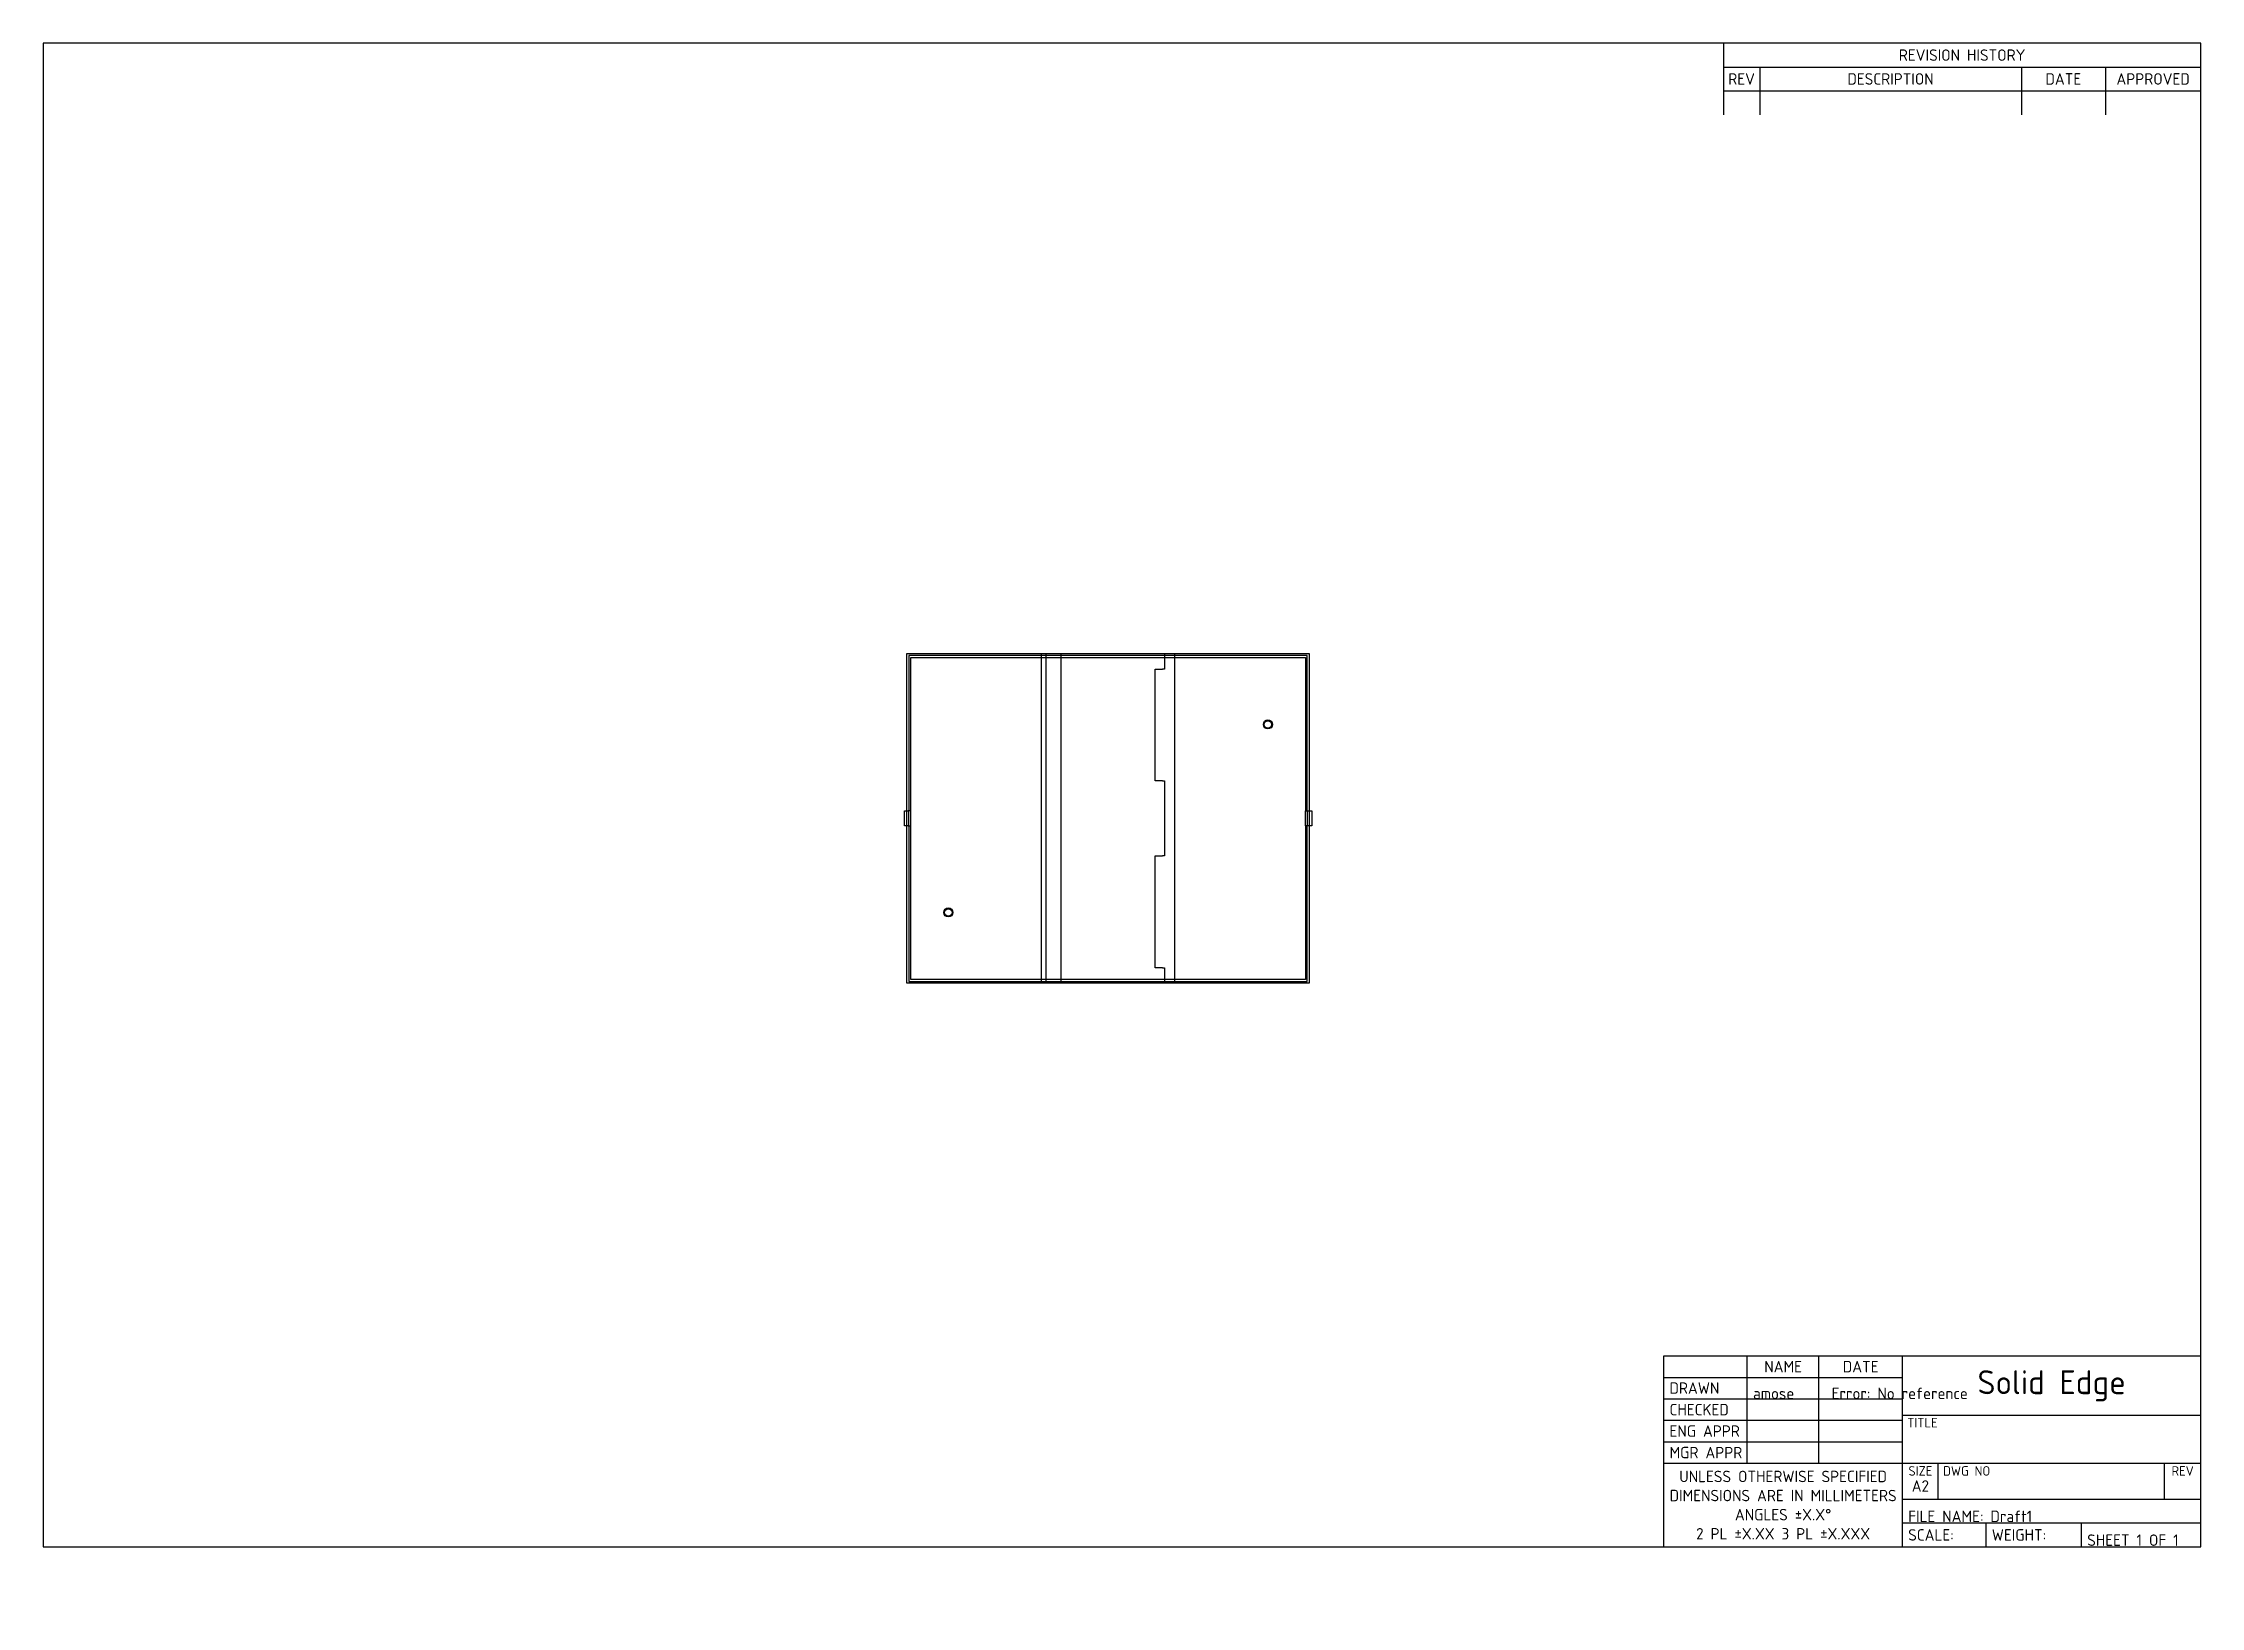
# Model space of a CAD drawing. Header units: millimetres. Extents: x 10 to 584, y -6 to 410.
import ezdxf
from ezdxf.entities.mleader import LeaderData, LeaderLine
from ezdxf.lldxf.tags import DXFTag
from ezdxf.math import Vec2, Vec3

# ---------------------------------------------------------------- set-up
doc = ezdxf.new("R2010")
doc.units = ezdxf.units.MM
doc.layers.add('ABAJO', color=7, linetype='Continuous')
doc.layers.add('Default', color=7, linetype='Continuous')
tags = doc.linetypes.add('HIDDEN2', pattern=[4.7625, 3.175, -1.5875]).pattern_tags.tags
tags[6:7] = [DXFTag(74, 4), DXFTag(75, 0), DXFTag(340, '0'), DXFTag(46, 0.0), DXFTag(50, 0.0), DXFTag(44, 0.0), DXFTag(45, 0.0)]
tags[4:5] = [DXFTag(74, 4), DXFTag(75, 0), DXFTag(340, '0'), DXFTag(46, 0.0), DXFTag(50, 0.0), DXFTag(44, 0.0), DXFTag(45, 0.0)]

# ---------------------------------------------------------------- blocks, each defined once
blk = doc.blocks.new('SE')
at = {"layer": 'ABAJO', "color": 7, "linetype": 'Continuous'}
for p, q in [((239.8, 247.61), (346.8, 247.61)), ((239.8, 205.76), (239.8, 247.61)), ((346.3, 247.11), (240.3, 247.11)), ((240.3, 247.11), (240.3, 205.76)), ((346.3, 205.76), (346.3, 247.11)), ((346.8, 247.61), (346.8, 205.76)), ((240.8, 246.61), (345.8, 246.61)), ((240.8, 205.76), (240.8, 246.61)), ((345.8, 246.61), (345.8, 205.76)), ((239.1, 201.76), (239.1, 205.76)), ((239.1, 205.76), (240.1, 205.76)), ((240.1, 201.76), (239.1, 201.76)), ((239.8, 159.91), (239.8, 201.76)), ((240.8, 205.76), (240.1, 205.76)), ((240.1, 201.76), (240.3, 201.76)), ((240.3, 201.76), (240.3, 160.41)), ((240.3, 201.76), (240.8, 201.76)), ((240.8, 201.76), (240.8, 205.76)), ((240.8, 160.91), (240.8, 201.76)), ((345.8, 201.76), (345.8, 205.76)), ((345.8, 205.76), (346.5, 205.76)), ((345.8, 201.76), (345.8, 160.91)), ((346.5, 201.76), (345.8, 201.76)), ((346.3, 160.41), (346.3, 201.76)), ((346.5, 205.76), (347.5, 205.76)), ((347.5, 201.76), (346.5, 201.76)), ((346.8, 201.76), (346.8, 159.91)), ((347.5, 205.76), (347.5, 201.76)), ((345.8, 160.91), (240.8, 160.91)), ((346.8, 159.91), (239.8, 159.91)), ((240.3, 160.41), (346.3, 160.41))]:
    blk.add_line(p, q, dxfattribs=at)
at = {"layer": 'ABAJO', "color": 7, "linetype": 'HIDDEN2'}
for p, q in [((275.55, 159.91), (275.55, 247.61)), ((276.8, 159.91), (276.8, 247.61)), ((280.8, 159.91), (280.8, 247.61)), ((308.3, 247.61), (308.3, 243.51)), ((311.05, 159.91), (311.05, 247.61)), ((305.8, 213.76), (305.8, 243.51)), ((305.8, 243.51), (307.8, 243.51)), ((308.3, 243.51), (307.8, 243.51)), ((307.8, 213.76), (305.8, 213.76)), ((307.8, 213.76), (308.3, 213.76)), ((308.3, 213.76), (308.3, 193.86)), ((239.8, 201.76), (239.8, 205.76)), ((240.3, 201.76), (240.3, 205.76)), ((346.3, 205.76), (346.3, 201.76)), ((346.8, 205.76), (346.8, 201.76)), ((305.8, 164.01), (305.8, 193.86)), ((305.8, 193.86), (307.8, 193.86)), ((308.3, 193.86), (307.8, 193.86)), ((307.8, 164.01), (305.8, 164.01)), ((307.8, 164.01), (308.3, 164.01)), ((308.3, 164.01), (308.3, 159.91))]:
    blk.add_line(p, q, dxfattribs=at)
at = {"layer": 'ABAJO', "color": 7, "linetype": 'Continuous'}
for centre, radius in [((335.8, 228.76), 1.2), ((335.8, 228.76), 1), ((250.8, 178.75), 1.2), ((250.8, 178.75), 1)]:
    blk.add_circle(centre, radius, dxfattribs=at)
blk = doc.blocks.new('_DOT')
at = {"color": 0}
blk.add_line((0, 0), (-1, 0), dxfattribs=at)
at = {"color": 0, "const_width": 0.333}
blk.add_lwpolyline([(-0.1665, 0, 1), (0.1665, 0, 1)], format="xyb", close=True, dxfattribs=at)

msp = doc.modelspace()

# ---------------------------------------------------------------- linework, layer by layer
at = {"layer": 'Default', "color": 7, "linetype": 'Continuous'}
for p, q in [((584, 410), (10, 410)), ((10, 410), (10, 10)), ((457, 410), (457, 390.95)), ((584, 10), (584, 410)), ((457, 403.65), (584, 403.65)), ((466.65, 403.65), (466.65, 390.95)), ((536.25, 403.65), (536.25, 390.95)), ((558.6, 403.65), (558.6, 390.95)), ((457, 397.3), (584, 397.3)), ((441.12, 10), (441.12, 60.8)), ((441.12, 60.8), (584, 60.8)), ((463.35, 32.23), (463.35, 60.8)), ((482.4, 32.23), (482.4, 60.8)), ((504.62, 10), (504.62, 60.8)), ((441.12, 55.09), (504.62, 55.09)), ((441.12, 49.37), (504.62, 49.37)), ((441.12, 43.66), (504.62, 43.66)), ((504.62, 45.05), (584, 45.05)), ((441.12, 37.94), (504.62, 37.94)), ((441.12, 32.23), (584, 32.23)), ((514.15, 22.7), (514.15, 32.1)), ((574.35, 22.7), (574.35, 32.1)), ((504.62, 22.7), (584, 22.7)), ((504.62, 16.35), (584, 16.35)), ((526.85, 10), (526.85, 16.35)), ((552.25, 10), (552.25, 16.35)), ((10, 10), (584, 10))]:
    msp.add_line(p, q, dxfattribs=at)

# ---------------------------------------------------------------- block references
at = {"layer": 'Default'}
msp.add_blockref('SE', (0, 0), dxfattribs=at)

# ---------------------------------------------------------------- texts
for s, insert, char_height, width, attachment_point in [('{\\fSolid Edge ISO|b0||i0||c0|p34;\\C7;\\H3.048;\\W1.;REVISION HISTORY}', (520.5, 406.82), 3.048, 127, 5), ('{\\fSolid Edge ISO|b0||i0||c0|p34;\\C7;\\H3.048;\\W1.;REV}', (461.83, 400.48), 3.048, 9.652, 5), ('{\\fSolid Edge ISO|b0||i0||c0|p34;\\C7;\\H3.048;\\W1.;DESCRIPTION}', (501.45, 400.48), 3.048, 69.596, 5), ('{\\fSolid Edge ISO|b0||i0||c0|p34;\\C7;\\H3.048;\\W1.;DATE}', (547.42, 400.48), 3.048, 22.352, 5), ('{\\fSolid Edge ISO|b0||i0||c0|p34;\\C7;\\H3.048;\\W1.;APPROVED}', (571.3, 400.48), 3.048, 25.4, 5), ('{\\fSolid Edge ISO|b0||i0||c0|p34;\\C7;\\H3.048;\\W1.;NAME}', (472.88, 57.94), 3.048, 19.05, 5), ('{\\fSolid Edge ISO|b0||i0||c0|p34;\\C7;\\H3.048;\\W1.;DATE}', (493.51, 57.94), 3.048, 22.225, 5), ('{\\fSolid Edge ISO|b0||i0||c0|p34;\\C7;\\H3.048;\\W1.;DRAWN}', (442.65, 52.23), 3.048, 20.701, 4), ('{\\fSolid Edge ISO|b1||i0||c0|p34;\\C7;\\H6.35;\\W1.;Solid Edge}', (544.31, 52.83), 6.35, 79.375, 5), ('{\\fSolid Edge ISO|b0||i0||c0|p34;\\C7;\\H3.048;\\W1.;CHECKED}', (442.65, 46.51), 3.048, 20.7397, 4), ('{\\fSolid Edge ISO|b0||i0||c0|p34;\\C7;\\H3.048;\\W1.;ENG APPR}', (442.65, 40.8), 3.048, 21.9986, 4), ('{\\fSolid Edge ISO|b0||i0||c0|p34;\\C7;\\H2.54;\\W1.;TITLE}', (505.89, 44.3), 2.54, 78.105, 1), ('{\\fSolid Edge ISO|b0||i0||c0|p34;\\C7;\\H3.048;\\W1.;MGR APPR}', (442.65, 35.08), 3.048, 22.6612, 4), ('{\\fSolid Edge ISO|b0||i0||c0|p34;\\C7;\\H3.048;\\W1.;UNLESS OTHERWISE SPECIFIED\\P}{\\fSolid Edge ISO|b0||i0||c0|p34;\\C7;\\H3.048;\\W1.;DIMENSIONS ARE IN MILLIMETERS\\P}{\\fSolid Edge ISO|b0||i0||c0|p34;\\C7;\\H3.048;\\W1.;ANGLES ±X.X°\\P}{\\fSolid Edge ISO|b0||i0||c0|p34;\\C7;\\H3.048;\\W1.;2 PL ±X.XX 3 PL ±X.XXX}', (472.88, 21.11), 3.048, 63.5, 5), ('{\\fSolid Edge ISO|b0||i0||c0|p34;\\C7;\\H2.54;\\W1.;SIZE}', (509.39, 31.47), 2.54, 9.525, 2), ('{\\fSolid Edge ISO|b0||i0||c0|p34;\\C7;\\H2.54;\\W1.;DWG NO}', (515.42, 31.47), 2.54, 58.928, 1), ('{\\fSolid Edge ISO|b0||i0||c0|p34;\\C7;\\H2.54;\\W1.;REV}', (579.17, 31.47), 2.54, 9.652, 2), ('{\\fSolid Edge ISO|b1||i0||c0|p34;\\C7;\\H3.048;\\W1.;A2}', (509.39, 26.19), 3.048, 9.525, 5), ('{\\fSolid Edge ISO|b0||i0||c0|p34;\\C7;\\H3.048;\\W1.;SCALE:}', (506.15, 13.18), 3.048, 20.701, 4), ('{\\fSolid Edge ISO|b0||i0||c0|p34;\\C7;\\H3.048;\\W1.;WEIGHT:}', (528.37, 13.18), 3.048, 23.876, 4)]:
    msp.add_mtext(s, dxfattribs=dict(at, insert=insert, char_height=char_height, width=width, attachment_point=attachment_point))

# ---------------------------------------------------------------- leaders
at = {"layer": 'Default', "color": 7, "linetype": 'Continuous'}
ml = msp.add_multileader_mtext('Standard', dxfattribs=at)
ml.set_content('{\\pxsm0.9;\\fSolid Edge ISO|b0||i0||c0|p34;\\W1.;amose\\P}', color=256)
ml.set_leader_properties()
ml.set_arrow_properties(name='DOT')
ml.build(insert=Vec2(0, 0))
ml.multileader.update_dxf_attribs({"leader_type": 0, "dogleg_length": 0, "arrow_head_size": 3.05})
ctx = ml.context
ctx.base_point, ctx.char_height, ctx.arrow_head_size = Vec3(0, 0), 3.048, 3.05
ctx.mtext.insert = Vec3(464.87, 52.35)
ml = msp.add_multileader_mtext('Standard', dxfattribs=at)
ml.set_content('{\\pxsm0.9;\\fSolid Edge ISO|b0||i0||c0|p34;\\W1.; Error: No reference\\P}', color=256)
ml.set_leader_properties()
ml.set_arrow_properties(name='DOT')
ml.build(insert=Vec2(0, 0))
ml.multileader.update_dxf_attribs({"leader_type": 0, "dogleg_length": 0, "arrow_head_size": 3.05})
ctx = ml.context
ctx.base_point, ctx.char_height, ctx.arrow_head_size = Vec3(0, 0), 3.048, 3.05
ctx.mtext.insert = Vec3(483.92, 52.35)
ml = msp.add_multileader_mtext('Standard', dxfattribs=at)
ml.set_content('{\\pxsm0.9;\\fSolid Edge ISO|b0||i0||c0|p34;\\W1.;FILE NAME: Draft1\\P}', color=256)
ml.set_leader_properties()
ml.set_arrow_properties(name='DOT')
ml.build(insert=Vec2(0, 0))
ml.multileader.update_dxf_attribs({"leader_type": 0, "dogleg_length": 0, "arrow_head_size": 3.05})
ctx = ml.context
ctx.base_point, ctx.char_height, ctx.arrow_head_size = Vec3(0, 0), 3.048, 3.05
ctx.mtext.insert = Vec3(506.15, 19.64)
ml = msp.add_multileader_mtext('Standard', dxfattribs=at)
ml.set_content('{\\pxsm0.9;\\fSolid Edge ISO|b0||i0||c0|p34;\\W1.;SHEET 1 OF 1\\P}', color=256)
ml.set_leader_properties()
ml.set_arrow_properties(name='DOT')
ml.build(insert=Vec2(0, 0))
ml.multileader.update_dxf_attribs({"leader_type": 0, "dogleg_length": 0, "arrow_head_size": 3.05})
ctx = ml.context
ctx.base_point, ctx.char_height, ctx.arrow_head_size = Vec3(0, 0), 3.048, 3.05
ctx.mtext.insert = Vec3(553.77, 13.31)

doc.saveas('drawing.dxf')
